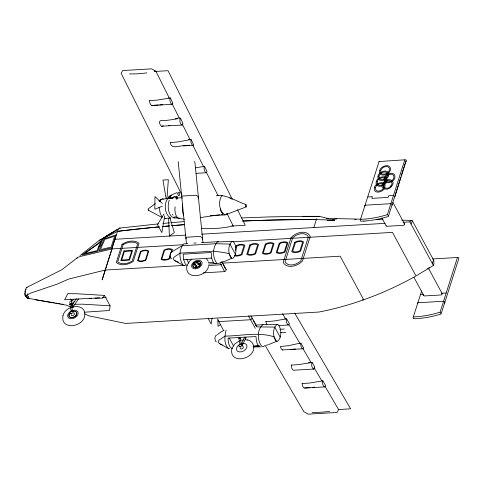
<?xml version="1.0" encoding="UTF-8"?>
<svg xmlns="http://www.w3.org/2000/svg" width="483" height="483" viewBox="0 0 483 483"><rect width="100%" height="100%" fill="white"/><g stroke="black" fill="none" stroke-linecap="round" stroke-linejoin="round"><path stroke-width="0.72" d="M149.525 100.669L150.05 103.622L151.457 105.499L172.141 104.316L172.829 103.018L170.3 97.952L157.331 100.09L149.525 100.724M265.91 321.34L266.755 324.974M302.135 383.273L302.666 386.225L304.067 388.097L324.751 386.913L325.518 385.38L322.837 380.791L309.917 383.007L302.135 383.671M166.979 198.471L168.344 179.706L162.952 180.062L166.086 198.531M27.954 298.47L29.101 298.071L27.972 298.482C24.947 296.248 23.921 290.404 26.553 287.59L27.163 287.578M91.329 298.234L64.607 299.798L67.795 293.664L76.863 293.749L104.467 295.397L110.094 305.811L109.52 310.491L84.525 312.205M212.043 318.128L211.198 324.039L208.215 318.514M175.069 206.748C174.58 210.733 174.973 215.877 178.456 218.425L184.337 219.185M182.574 204.738L182.429 211.379L183.618 215.78M71.079 304.012L70.717 303.632A0.67 0.453 -13.2 0 0 69.95 304.024A0.67 0.453 -13.2 0 0 70.355 304.525M186.903 265.825C184.228 280.2 206.326 277.483 208.511 266.495M231.792 348.949C229.202 364.52 253.883 359.871 253.774 347.398M164.763 215.804L161.811 232.589L157.5 224.607L164.003 213.933M177.629 117.997L177.412 118.673L176.373 118.89A94.879 63.696 -28.4 0 1 164.462 120.563C158.557 119.379 158.237 122.754 161.419 126.232L182.103 125.049L182.948 123.262L180.419 118.196L178.215 118.081M291.364 364.876L291.786 368.372L293.193 370.244L313.878 369.06L314.795 367.038L312.115 362.449L299.122 364.532L291.309 365.154M168.899 197.318L169.038 196.666M168.959 197.475L169.273 196.756M169.291 197.33L169.34 197.964M69.606 302.479L70.053 301.386M394.865 196.835L406.257 160.121L405.412 159.764L378.944 161.557M148.788 209.936C148.462 210.968 147.78 209.193 148.299 208.837L155.357 203.591M176.863 199.612L176.863 198.507L175.806 197.752M226.135 330.36C224.51 336.132 223.72 343.944 228.387 348.478L229.564 348.678M112.304 247.785L102.136 279.892L117.52 231.345A1446.078 970.8 -28.4 0 1 159.203 226.853M170.3 97.952C169.43 100.047 170.004 102.903 171.821 104.298L172.141 104.316M180.419 118.196C179.368 120.406 179.809 123.509 181.783 125.031L182.103 125.049M191.051 139.484L190.803 141.151L191.328 143.439L192.005 144.689L193.055 145.335L193.58 144.55L191.051 139.484L178.215 141.887L170.475 142.642M170.257 256.721L169.581 258.846L168.525 259.311A8.525 5.724 -28.4 0 1 161.883 259.703L161.087 259.347L164.003 250.146L165.023 249.639A7.637 5.132 -28.4 0 1 171.773 249.24L172.497 249.645L171.827 251.77M204.478 166.345C203.597 168.446 204.164 171.314 205.987 172.715L206.573 172.552L207.008 171.411L204.478 166.345L195.621 167.855M235.426 247.821L236.066 245.805L237.207 245.231A7.867 5.283 -28.4 0 1 244.15 244.827L244.966 245.279L241.989 254.674L240.8 255.199A8.748 5.874 -28.4 0 1 234.557 255.797M235.438 250.436L236.797 246.149A6.913 4.643 -28.4 0 1 243.981 245.726L241.265 254.293A7.8 5.235 -28.4 0 1 235.07 255.102M313.829 227.553L316.347 219.62A4.383 2.107 -88.6 0 1 316.896 218.714M286.618 318.834C285.845 320.881 286.449 323.622 288.206 324.962L288.792 324.799L289.299 323.423L286.618 318.834L273.692 321.026L265.91 321.696M300.843 343.171L300.668 344.602L301.199 346.885L302.243 348.539L302.926 348.78L303.523 347.754L300.843 343.171L299.81 343.232L288.134 345.731L280.382 346.462L281.154 348.774L282.561 349.982M312.115 362.449C311.149 364.605 311.662 367.587 313.552 369.042L313.878 369.06M363.91 221.033A79.84 53.601 -28.4 0 1 361.749 221.129L360.572 221.202L360.233 220.188L379.119 161.431M322.837 380.791C322.07 382.832 322.686 385.561 324.431 386.895L324.751 386.913M360.759 219.306A79.84 53.601 -28.4 0 0 387.408 214.609L404.76 159.915M388.616 215.756L391.647 206.187M391.864 205.504L400.793 177.364M401.24 175.945L404.168 166.713M404.621 165.295L406.275 160.851M413.454 316.878A79.84 53.601 -28.4 0 0 440.104 312.181L441.088 314.01A79.84 53.601 -28.4 0 1 414.438 318.702L413.418 318.635L413.074 317.693L421.677 290.953M428.656 268.94L429.109 267.522M440.104 312.181L457.449 257.487L458.264 257.469L458.759 257.825L458.741 258.755L441.305 313.328M198.32 198.259L197.897 196.382L196.056 195.235L182.369 196.044L181.868 196.297L181.831 197.33M202.455 239.429L202.033 237.551L200.185 236.404L186.498 237.213L185.889 237.745L186.154 238.928M411.051 224.07L412.434 220.888L433.607 260.096A4.383 2.107 -88.6 0 1 433.408 265.457L416.008 275.95L392.48 232.383L233.011 241.79M432.225 263.277L433.607 260.096M71.75 305.437L76.386 298.699M159.631 201.761L161.231 199.219L168.615 198.507L167.571 198.845C163.665 204.218 164.727 214.808 170.789 218.105L164.455 218.479L165.506 218.141M169.291 200.179C166.774 206.483 168.38 220.61 178.13 217.676M218.588 319.951L218.431 320.277A1.817 1.22 -28.4 0 0 219.644 321.557L250.617 319.728A1.998 1.34 -28.4 0 0 252.168 318.007L256.992 326.906L274.742 327.076L280.188 337.152M187.193 265.04L189.795 260.935L191.872 259.184M232.081 348.165L234.684 344.059L239.17 340.92M241.265 344.264L244.489 337.52M242.255 345.466L245.865 337.913M104.467 295.397L102.638 298.15L89.144 298.349M168.941 196.895L170.143 195.712M169.213 196.599L169.352 197.535L170.952 198.121L173.011 197.674L174.212 196.641M174.285 196.798C173.192 198.278 170.602 198.936 169.074 197.795L168.875 197.251M72.873 307.11L78.602 298.82M172.516 251.903L173.059 251.16M390.662 186.112C395.257 181.463 387.04 178.142 384.371 182.695C379.771 187.344 387.994 190.664 390.662 186.112L391.393 186.516C397.056 180.244 387.209 176.995 383.635 182.296C377.972 188.563 387.825 191.811 391.393 186.516M76.875 258.345L77.57 257.493L79.719 256.612L111.941 248.932L120.75 248.407M175.667 197.782L177.074 196.086L177.321 198.314M264.805 345.605L263.175 346.697L261.997 346.498C257.022 341.016 256.847 329.328 262.909 324.673L278.009 324.564C281.879 328.82 282.012 337.889 277.308 341.505L276.397 341.348C272.527 337.092 272.394 328.023 277.097 324.407M210.202 215.78L225.114 214.905L226.165 214.567L227.07 213.583M226.165 214.567L246.191 206.881L246.457 205.667L245.919 204.454C236.121 201.568 226.944 194.172 216.299 195.742M217.453 334.665L220.163 332.467L224.124 330.209M103.948 238.288L103.791 237.938L105.481 236.598L112.992 232.359M73.772 299.351L71.025 301.772L72.136 303.578L74.835 301.217M173.554 197.36L173.965 197.01M173.602 197.698L173.983 197.372M70.331 303.771L70.228 304.417M80.045 255.561L99.263 240.353L105.167 237.171M173.53 250.786L182.145 245.714L215.756 243.734L229.926 244.084L235.372 254.161M77.57 257.493L61.987 269.647L26.529 287.53M158.883 200.964L161.231 199.219M220.816 324.274L218.038 326.297L217.73 318.979M170.982 198.193L171.139 198.483L169.279 197.831M161.739 126.25L163.393 125.822M242.176 340.207L243.444 339.923M103.791 237.938L118.184 229.105M169.624 196.249L170.807 195.681M169.684 196.406L170.227 196.092M180.081 218.062L178.456 218.425L174.713 216.499M171.658 194.83L177.128 192.566M415.434 276.282C385.374 293.084 352.765 305.461 318.931 312.036L125.652 323.435L88.781 315.81L84.742 313.884M115.582 230.826L106.658 235.903L117.58 229.274M99.263 240.353L117.526 231.363A1446.078 970.8 -28.4 0 1 159.209 226.871M172.98 197.601L171.652 198.03M172.491 198.235L173.095 197.994M162.373 206.241L154.82 209.236L154.977 196.611L162.33 203.47M174.997 196.696L176.204 196.255M240.462 340.455L241.754 339.99M269.019 344.445L276.499 341.366L274.054 336.838C258.127 331.634 241.289 335.987 224.993 336.108L218.962 340.153L218.068 342.169L219.892 343.842L228.387 348.478M222.464 195.458L221.89 195.639C217.984 201.013 219.053 211.608 225.114 214.905M173.651 217.936L174.701 217.598M246.191 206.881C245.255 206.893 244.941 204.526 245.919 204.454M219.994 262.625L225.73 260.995L231.647 258.314L229.202 253.78L225.175 252.754L213.8 251.148L180.183 253.128L174.677 256.666L173.5 257.934L173.204 258.882L174.532 260.536L183.172 265.239L184.331 265.698L185.514 265.402M25.297 289.685L26.173 289.456M266.218 345.236L268.337 344.687M170.777 195.615L171.495 195.506M170.867 195.832L171.568 195.657M171.592 252.09L171.236 252.18C169.744 253.853 169.732 256.884 171.073 258.653L171.785 258.701M232.595 241.397L231.677 241.627C227.873 245.895 227.837 253.647 231.266 258.163L233.084 258.29C236.887 254.016 236.93 246.264 233.494 241.754L232.595 241.397L217.314 241.947C212.411 247.453 212.363 257.439 216.789 263.259L217.948 263.712L219.125 263.422M105.33 270.039L68.622 279.083L57.38 284.04L30.695 293.096L25.804 295.596L26.994 297.794L28.467 298.337L66.569 305.208L70.609 307.134M71.786 305.359L72.903 306.898M187.639 145.48L189.517 145.19M200.053 217.658L219.874 214.645M221.341 214.422L222.808 214.198M119.524 228.097L158.424 223.895M162.765 104.636L159.746 104.926M312.477 387.39L314.723 387.131M295.524 349.046L282.434 349.97M186.456 145.606C181.572 144.659 170.451 150.569 170.439 142.352M162.813 223.478L169.406 222.85M168.452 125.447L169.938 125.314M170.867 222.717L184.005 221.606M158.255 105.04L151.885 105.445M309.983 387.62L304.634 387.946M363.675 221.16L365.866 221.009M279.85 329.309L284.264 329.044M280.695 332.648L285.749 332.34M154.403 71.333L155.973 71.412L169.267 98.013L168.398 97.886M155.973 71.412L168.036 70.699L232.305 199.316L229.884 197.982M175.232 118.8L177.412 118.673M183.299 145.908L193.055 145.335M196.128 173.331L206.307 172.733M175.8 198.084L181.554 197.746M367.859 196.931L372.393 196.666L371.856 198.368L388.193 197.408L388.737 195.7L393.5 195.422M115.002 239.278L185.798 235.106M201.61 234.17L385.114 223.351M403.124 222.289L409.88 221.89A4.383 2.107 -88.6 0 1 412.428 220.888M187.869 243.462L183.703 243.933C178.801 249.439 178.752 259.425 183.172 265.239M193.846 243.106L196.086 242.979M201.314 242.665L218.497 241.657M121.957 248.34L136.49 247.483M137.697 247.411L182.725 244.754M211.669 258.073L211.204 252.512L183.208 254.167L183.679 259.721L211.669 258.073L213.226 262.227L214.289 263.404L215.448 263.863L216.626 263.567L208.523 264.044M208.27 262.571L213.426 262.269M105.24 270.045L184.198 265.39M222.506 263.132L340.171 256.195L363.693 299.756L362.19 299.846M208.396 265.511L220.936 264.769A1.998 1.34 -28.4 0 0 222.488 263.048L221.836 261.798M432.545 258.96L457.449 257.487M203.24 272.865L224.625 271.609A1.998 1.34 -28.4 0 0 226.122 270.166A1.998 1.34 -28.4 0 0 225.501 268.856L223.363 264.895M95.048 298.017L99.51 297.751M102.487 297.576L106.206 297.359M420.548 294.503L423.144 294.352M441.426 293.272L446.189 292.994M255.435 325.107L262.909 324.673M279.071 325.536L288.526 324.981M253.285 345.931L259.178 345.587M256.588 346.088L258.828 345.955M253.001 346.812L259.631 346.426M253.605 346.993L260.675 346.842M290.217 349.529L302.926 348.78M308.474 362.727L310.66 362.6M324.866 386.092L338.571 409.542L350.634 408.829L294.702 313.141M330.046 220.29L334.544 220.061L333.077 219.91M241.506 217.948L270.069 216.885L303.306 216.336M327.021 220.369L334.544 220.061L316.353 219.638A1446.078 970.8 -28.4 0 0 242.75 221.051A1446.078 970.8 -28.4 0 1 316.353 219.638L316.353 219.638M302.895 216.336L319.583 216.324M304.121 216.626L320.404 216.613L328.18 218.509M169.726 198.018L170.952 198.121L170.928 197.807M326.315 218.346L361.012 219.185M376.849 219.572L382.886 219.717M401.741 220.176L411.546 220.411M335.136 219.01L336.633 219.047M354.643 219.481L356.146 219.517M74.871 304.29L82.49 304.163L110.094 305.811M171.851 195.259C170.33 194.939 169.285 197.088 170.427 198.115M245.286 339.724L247.622 340.032M61.715 304.067L63.122 304.266M188.533 139.321L190.018 139.545L182.236 123.974M284.644 318.756L285.586 318.895L282.561 313.727M35.682 299.871L54.277 302.865M55.768 303.107L57.254 303.342M58.739 303.584L60.23 303.825M216.65 335.154L216.293 335.093C214.452 336.506 214.5 340.056 216.016 341.723L216.372 341.783M232.685 348.497L231.508 348.297C228.471 345.973 228.266 341.668 228.024 338.16L256.014 336.506C256.262 340.02 256.461 344.325 259.504 346.643M162.282 198.881L163.405 199.213M247.507 339.899C250.242 340.461 252.851 342.538 253.418 345.363M178.378 262.172L174.532 260.536M187.452 265.511L186.293 265.052L185.231 263.875L183.679 259.721M219.892 343.842L222.325 344.892M239.314 338.583L239.025 338.408A0.628 0.38 17.6 0 1 238.874 338.07L239.127 337.822A0.779 0.477 17.6 0 1 239.64 337.81L240.111 338.046A0.628 0.38 17.6 0 1 240.262 338.384L240.009 338.625A0.779 0.477 17.6 0 1 239.852 338.661M148.462 210.286L162.04 217.465M222.898 214.029L221.045 211.699L220.29 208.916M168.99 197.565L169.31 197.903M26.957 297.697L25.889 295.717M387.408 214.609L388.543 215.961L388.398 216.438A79.84 53.601 -28.4 0 1 370.491 220.423M206.519 258.767L208.3 261.243M72.571 306.977L72.275 306.633M72.885 303.674L73.368 304.23M162.21 217.175L160.278 213.589L159.1 207.424M182.019 197.752L182.29 198.175M26.022 296.2L26.233 296.556M288.641 324.117L299.81 343.232M302.865 348.454L311.082 362.51M314.125 367.726L321.805 380.852M265.264 345.647L303.904 411.751L308.184 414.148L337.146 412.44L338.571 409.542M27.917 296.387L28.099 296.713M70.446 299.182L71.671 301.416M409.88 221.89L433.402 265.457M392.933 202.468L404.561 223.991M428.439 268.21L442.174 293.646M381.956 218.087L386.183 225.911M413.931 277.302L423.796 295.566M222.174 262.106L226.092 269.369M221.939 262.257L222.651 263.573M250.81 315.719L252.591 319.022M253.303 320.344L255.084 323.64M255.797 324.962L256.509 326.279M219.892 262.843L224.625 271.609M248.504 315.822L255.272 328.355M186.655 259.142L188.762 263.048M229.208 337.943L233.428 345.756M218.437 320.954L223.707 330.722M70.584 298.947L71.973 301.585M172.473 214.144L172.956 215.098M237.539 209.785L245.267 225.253L233.204 225.966A94.879 63.696 -28.4 0 1 201.169 228.296M172.129 103.736L179.386 118.263M192.88 145.268L203.446 166.406M206.307 172.147L218.087 195.718M226.938 213.426L233.204 225.966A74.811 50.22 -28.4 0 0 231.876 225.748M181.988 195.078L121.13 73.295L122.64 70.56L151.602 68.852L155.882 71.249A74.811 50.22 -28.4 0 0 154.56 71.031M71.864 303.318L73.7 307.236M24.929 295.354L24.319 293.344M169.895 217.815L174.339 232.504L169.382 236.115L168.633 218.159M27.259 293.706L27.609 295.167A7.378 3.109 86.5 0 0 28.678 297.528M240.262 338.269L241.246 343.932M238.88 338.178L240.051 344.947M71.243 303.976L72.553 311.505M69.908 304.115L71.212 311.644M194.8 161.292L202.957 242.557M178.209 161.702L186.456 243.897M25.146 290.923L25.158 292.306M162.843 226.515A1446.078 970.8 -28.4 0 1 169.4 225.917A1446.078 970.8 -28.4 0 0 162.856 226.527M184.657 224.631A1446.078 970.8 -28.4 0 0 171.58 225.724A1446.078 970.8 -28.4 0 1 184.663 224.643M117.526 231.357A8.084 3.067 83.4 0 1 120.213 228.205M427.811 268.409A1.129 0.761 -28.4 0 1 427.594 268.596M423.796 295.149A1.129 0.761 -28.4 0 0 424.545 295.94L440.882 294.98A1.129 0.761 -28.4 0 0 442.132 294.177A1.129 0.761 -28.4 0 0 441.679 293.284M417.704 303.535A1.733 1.057 17.6 0 1 417.928 302.756L443.569 301.247A1.733 1.057 17.6 0 1 444.559 303.076M404.066 223.629A1.129 0.761 -28.4 0 1 404.512 224.523A1.129 0.761 -28.4 0 1 403.269 225.326L386.931 226.286A1.129 0.761 -28.4 0 1 386.146 225.712M392.039 205.39A1.558 0.948 17.6 0 0 390.88 203.675L365.239 205.184A1.558 0.948 17.6 0 0 364.937 206.144M369.749 220.514A79.84 53.601 -28.4 0 1 366.084 220.888M241.742 343.594A5.657 3.798 -28.4 0 1 246.505 348.134A5.657 3.798 -28.4 0 1 237.648 351.322A5.657 3.798 -28.4 0 1 240.371 344.089M242.544 346.359A1.751 1.177 -28.4 0 1 243.136 347.923A1.751 1.177 -28.4 0 1 240.89 348.961A1.751 1.177 -28.4 0 1 240.299 347.398M244.615 337.871A0.712 0.435 17.6 0 1 244.766 337.279A0.712 0.435 17.6 0 1 245.732 337.557A0.712 0.435 17.6 0 1 245.587 338.154M241.687 344.814A0.712 0.386 25.6 0 1 242.122 345.116M242.206 345.236A0.712 0.386 25.6 0 1 242.206 345.55M329.666 411.329A94.879 63.696 -28.4 0 1 312.193 412.355M196.847 261.514A4.208 2.826 -28.4 0 1 200.771 263.519A4.208 2.826 -28.4 0 1 196.81 267.564A4.208 2.826 -28.4 0 1 192.892 265.559M193.031 264.738A4.208 2.826 -28.4 0 1 195.826 261.883M197.372 262.028A0.755 0.507 -28.4 0 1 198.054 262.529A0.755 0.507 -28.4 0 1 197.022 263.126A0.755 0.507 -28.4 0 1 196.871 262.317M146.886 72.867A94.879 63.696 -28.4 0 1 129.42 73.899M194.721 263.947A0.755 0.507 -28.4 0 1 195.386 264.497A0.755 0.507 -28.4 0 1 194.275 265.022A0.755 0.507 -28.4 0 1 194.371 264.11M196.146 265.885A0.755 0.507 -28.4 0 1 196.81 266.435A0.755 0.507 -28.4 0 1 195.7 266.954A0.755 0.507 -28.4 0 1 195.796 266.048M70.711 303.608A0.67 0.453 -13.2 0 1 71.249 304.03M74.261 313.334A1.751 1.177 -28.4 0 1 73.042 315.526A1.751 1.177 -28.4 0 1 71.255 314.415M73.664 313.032A1.751 1.177 -28.4 0 1 74.002 313.141M70.258 304.507A0.676 0.489 -9.9 0 1 69.963 303.904A0.676 0.489 -9.9 0 1 70.784 303.565A0.676 0.489 -9.9 0 1 71.224 304.109M72.933 310.406A5.657 3.798 -28.4 0 1 77.697 314.946A5.657 3.798 -28.4 0 1 68.84 318.134A5.657 3.798 -28.4 0 1 71.562 310.901M72.855 311.312A4.208 2.826 -28.4 0 1 76.64 314.131A4.208 2.826 -28.4 0 1 70.85 317.464A4.208 2.826 -28.4 0 1 70.065 312.918M74.895 311.342A4.208 2.826 -28.4 0 1 76.127 315.369A4.208 2.826 -28.4 0 1 70.367 317.44A4.208 2.826 -28.4 0 1 70.138 313.05M177.738 193.834C179.676 200.409 180.823 187.682 177.738 193.834M374.307 187.754C373.099 194.909 384.184 192.27 384.981 187.036C386.183 179.881 375.104 182.52 374.307 187.754M376.166 181.892C374.959 189.046 386.044 186.408 386.841 181.167C388.048 174.013 376.963 176.651 376.166 181.892M375.514 187.676C374.591 193.429 383.158 191.105 383.973 187.102C384.933 181.354 376.106 183.371 375.514 187.676M377.99 176.144C376.782 183.299 387.867 180.66 388.664 175.42C389.872 168.265 378.787 170.904 377.99 176.144M377.175 181.825C376.197 187.627 385.186 185.484 385.832 181.234C386.811 175.438 377.821 177.575 377.175 181.825M379.704 170.74C378.497 177.895 389.582 175.257 390.379 170.016C391.586 162.862 380.501 165.5 379.704 170.74M378.998 176.078C378.02 181.88 387.01 179.736 387.656 175.492C388.634 169.69 379.644 171.827 378.998 176.078M380.713 170.668C379.735 176.47 388.724 174.333 389.37 170.082C390.349 164.28 381.359 166.424 380.713 170.668M384.202 178.396C382.995 185.55 394.074 182.912 394.871 177.672C396.078 170.517 384.993 173.162 384.202 178.396M385.211 178.33C384.233 184.132 393.216 181.988 393.862 177.744C394.84 171.942 385.857 174.079 385.211 178.33M62.983 315.755C60.309 330.13 82.406 327.42 84.591 316.425C87.26 302.056 65.163 304.767 62.983 315.755M98.405 247.012L97.258 250.617L84.567 253.641L98.683 243.571L101.158 241.283L98.405 247.012M99.377 246.559L97.898 251.22L81.971 255.018L97.512 243.879L102.722 239.405L99.377 246.559M100.748 245.919L99.166 250.919L111.923 247.876L116.083 234.829L103.881 238.898L102.625 242.532L100.748 245.919M101.985 245.34L100.633 249.602L111.114 247.109L114.658 236.223L104.582 239.465L103.7 242.249L101.985 245.34M122.06 244.289L116.3 262.438A13.759 9.237 -28.4 0 0 133.248 261.436L139.001 243.293A14.116 9.479 -28.4 0 0 122.06 244.289M123.111 244.712L117.659 261.889L118.208 262.329A12.419 8.338 -28.4 0 0 131.34 261.551L132.191 261.031L137.643 243.855L137.087 243.438A12.781 8.579 -28.4 0 0 123.95 244.211L123.111 244.712M123.938 250.906L120.853 260.633L129.468 260.126L132.553 250.399L123.938 250.906M124.421 251.414L121.686 260.047L128.985 259.613L131.72 250.985L124.421 251.414M140.432 251.571L137.534 260.699L138.295 261.037A8.44 5.663 -28.4 0 0 144.876 260.651L145.884 260.204L148.776 251.082L148.082 250.689A7.559 5.072 -28.4 0 0 141.41 251.082L140.432 251.571M140.927 251.806L138.21 260.373A7.8 5.235 -28.4 0 0 145.395 259.951L148.112 251.383A6.913 4.643 -28.4 0 0 140.927 251.806M164.564 250.411L161.847 258.979A7.8 5.235 -28.4 0 0 169.032 258.556L171.749 249.989A6.913 4.643 -28.4 0 0 164.564 250.411M249.753 245.02L246.789 254.372L247.664 254.764A8.7 5.844 -28.4 0 0 254.444 254.366L255.604 253.853L258.574 244.501L257.777 244.054A7.819 5.247 -28.4 0 0 250.87 244.458L249.753 245.02M250.454 245.346L247.731 253.913A7.8 5.235 -28.4 0 0 254.921 253.49L257.638 244.923A6.913 4.643 -28.4 0 0 250.454 245.346M265.312 244.126L262.366 253.424L263.211 253.798A8.634 5.796 -28.4 0 0 269.937 253.406L271.06 252.911L274.006 243.619L273.233 243.184A7.746 5.204 -28.4 0 0 266.393 243.589L265.312 244.126M265.958 244.434L263.241 253.001A7.8 5.235 -28.4 0 0 270.426 252.573L273.143 244.006A6.913 4.643 -28.4 0 0 265.958 244.434M279.192 243.311L276.246 252.603L277.091 252.983A8.634 5.796 -28.4 0 0 283.817 252.585L284.94 252.09L287.886 242.798L287.113 242.363A7.752 5.204 -28.4 0 0 280.273 242.768L279.192 243.311M279.838 243.613L277.121 252.18A7.8 5.235 -28.4 0 0 284.306 251.758L287.023 243.191A6.913 4.643 -28.4 0 0 279.838 243.613M291.001 237.751L283.231 262.251A12.172 8.169 -28.4 0 0 291.334 266.362A12.172 8.169 -28.4 0 0 302.4 261.122L310.177 236.622A11.87 7.97 -28.4 0 0 302.153 232.251A11.87 7.97 -28.4 0 0 291.001 237.751M292.571 238.059L285.067 261.708L285.507 262.535A10.282 6.901 -28.4 0 0 299.852 261.689L300.843 260.778L308.341 237.129L307.937 236.229A9.98 6.702 -28.4 0 0 293.573 237.075L292.571 238.059M294.69 242.351L291.714 251.74L292.607 252.138A8.742 5.868 -28.4 0 0 299.418 251.74L300.601 251.214L303.578 241.826L302.769 241.373A7.855 5.277 -28.4 0 0 295.831 241.784L294.69 242.351M295.415 242.695L292.698 251.263A7.8 5.235 -28.4 0 0 299.883 250.84L302.606 242.273A6.913 4.643 -28.4 0 0 295.415 242.695M26.311 296.574L25.279 295.693L26.311 296.574M240.033 346.667A1.751 1.177 -28.4 0 0 242.049 344.608A1.751 1.177 -28.4 0 0 239.308 344.753A1.751 1.177 -28.4 0 0 240.033 346.667M195.44 268.82A5.657 3.798 -28.4 0 0 201.948 262.16A5.657 3.798 -28.4 0 0 193.103 262.637A5.657 3.798 -28.4 0 0 195.44 268.82M197.058 262.891A0.755 0.507 -28.4 0 0 197.921 262.003A0.755 0.507 -28.4 0 0 196.744 262.07A0.755 0.507 -28.4 0 0 197.058 262.891M198.495 264.569A0.755 0.507 -28.4 0 0 199.358 263.682A0.755 0.507 -28.4 0 0 198.175 263.754A0.755 0.507 -28.4 0 0 198.495 264.569M198.628 264.817A0.755 0.507 -28.4 0 0 199.491 263.929A0.755 0.507 -28.4 0 0 198.308 263.996A0.755 0.507 -28.4 0 0 198.628 264.817M194.414 264.811A0.755 0.507 -28.4 0 0 195.271 263.923A0.755 0.507 -28.4 0 0 194.094 263.99A0.755 0.507 -28.4 0 0 194.414 264.811M195.838 266.749A0.755 0.507 -28.4 0 0 196.696 265.861A0.755 0.507 -28.4 0 0 195.518 265.928A0.755 0.507 -28.4 0 0 195.838 266.749M195.718 267.588A4.208 2.826 -28.4 0 0 200.566 262.637A4.208 2.826 -28.4 0 0 193.985 262.987A4.208 2.826 -28.4 0 0 195.718 267.588M71.23 313.479A1.751 1.177 -28.4 0 0 73.247 311.414A1.751 1.177 -28.4 0 0 70.506 311.565A1.751 1.177 -28.4 0 0 71.23 313.479"/></g></svg>
